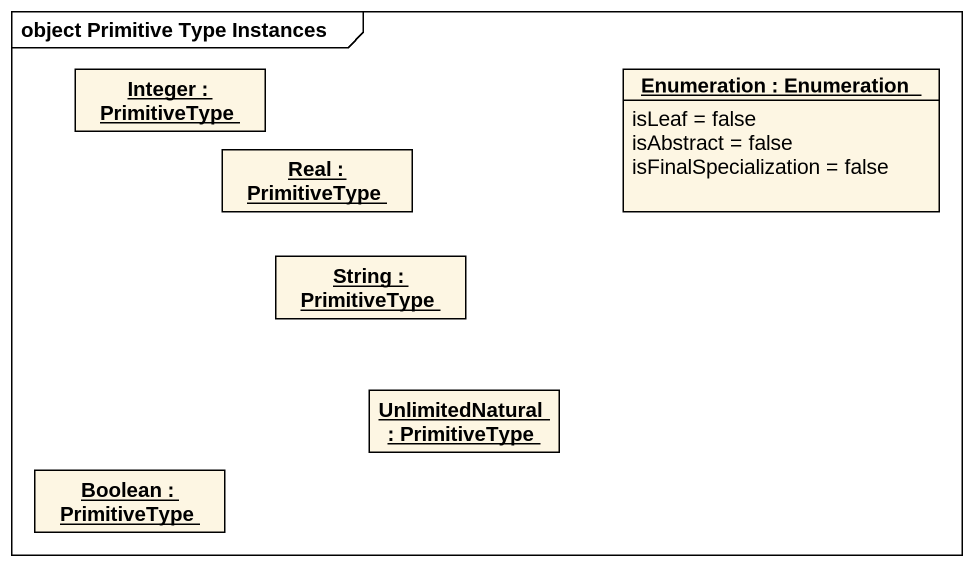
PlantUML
@startuml
mainframe object Primitive Type Instances
hide circle
hide empty members
object "Integer : PrimitiveType" as Integer
object "Enumeration : Enumeration" as Enumeration {
  isLeaf = false
  isAbstract = false
  isFinalSpecialization = false
}
object "Real : PrimitiveType" as Real
object "String : PrimitiveType" as String
object "UnlimitedNatural : PrimitiveType" as UnlimitedNatural
object "Boolean : PrimitiveType" as Boolean
@enduml
